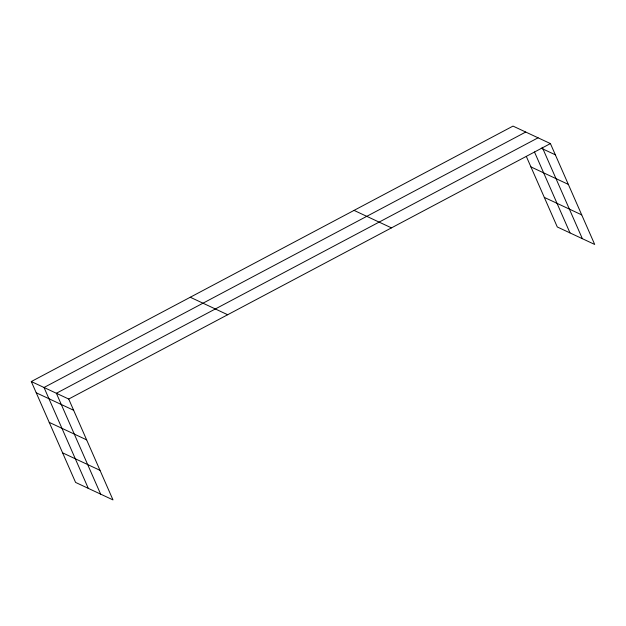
<?xml version="1.0" encoding="UTF-8"?>
<svg xmlns="http://www.w3.org/2000/svg" width="626" height="626" viewBox="0 0 626 626"><rect width="100%" height="100%" fill="white"/><g stroke="black" fill="none" stroke-linecap="round" stroke-linejoin="round"><path stroke-width="0.94" d="M31.3 381.547L68.711 399.036L112.993 499.908L75.582 482.419L31.3 381.547L513.007 126.092L550.418 143.581L594.7 244.453L557.289 226.964L526.341 156.469M525.73 132.039L44.023 387.494L88.297 488.366M538.078 137.806L56.371 393.269L100.645 494.133M68.711 399.036L550.418 143.581M541.24 148.221L555.356 154.818M530.926 166.907L568.338 184.396M544.299 197.378L581.718 214.875M354.042 210.391L391.461 227.88M190.265 297.248L227.676 314.737M36.23 392.784L73.649 410.273M49.219 422.362L86.631 439.851M62.592 452.841L100.011 470.329M542.249 147.313L582.352 238.678M534.479 151.969L570.004 232.911"/></g></svg>
